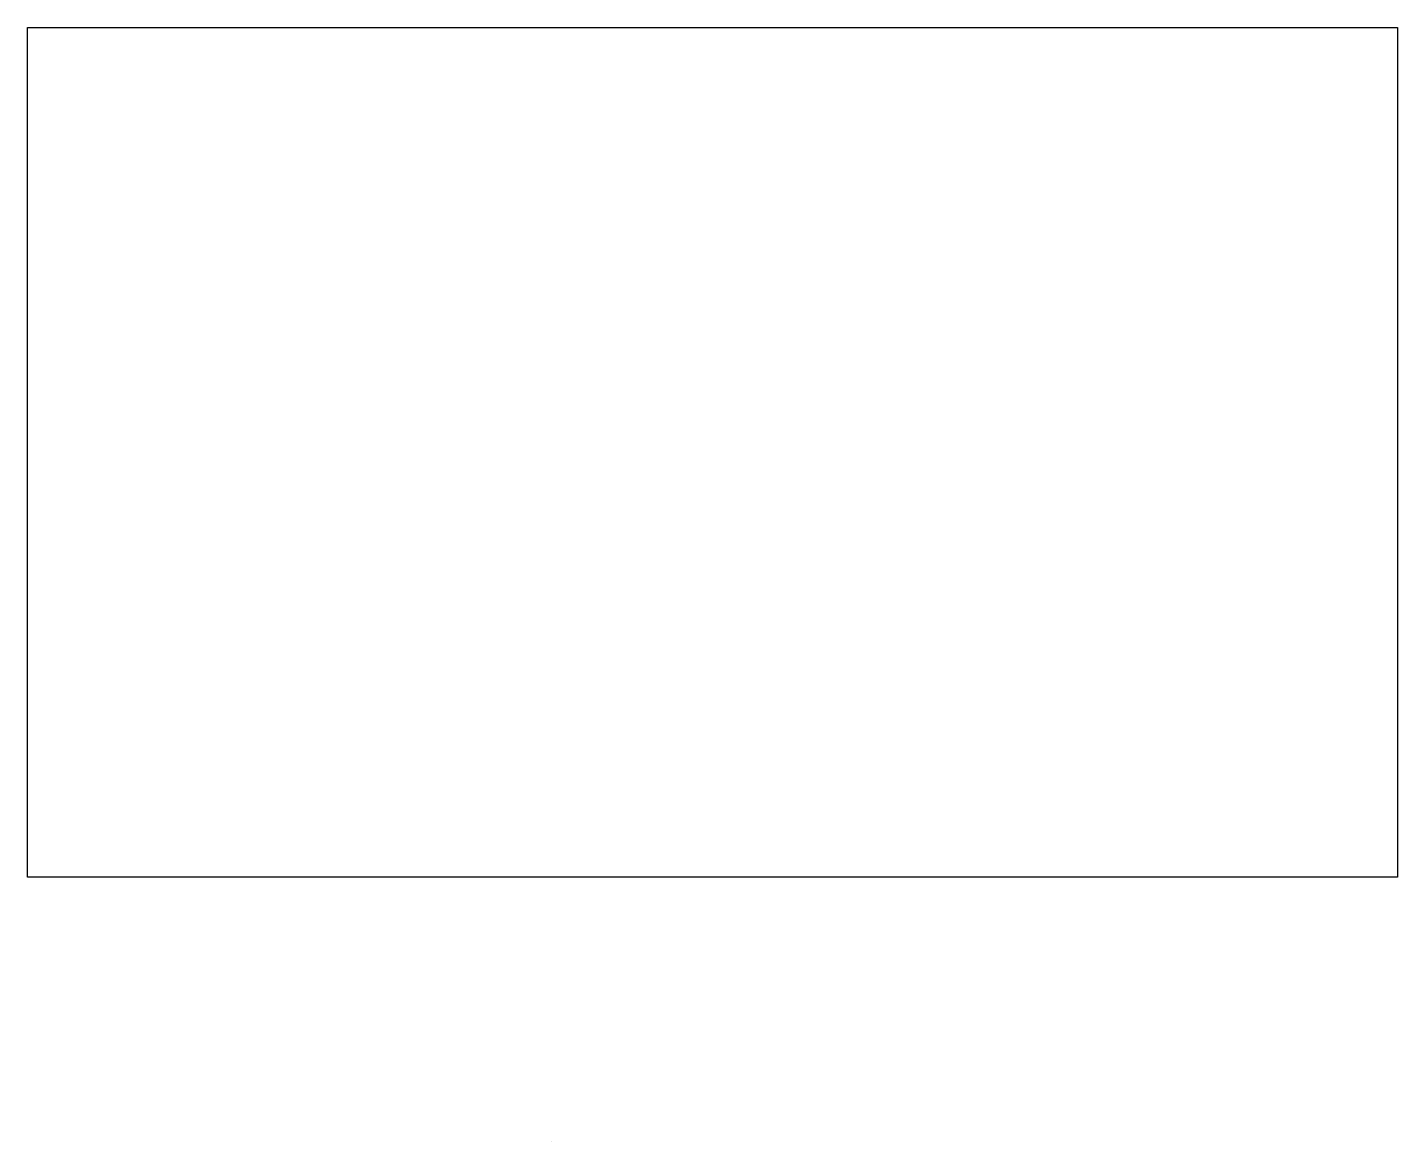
# Model space of a CAD drawing. Header units: millimetres. Extents: x -8987376177 to 14495811319, y 2 to 19101607810.
import ezdxf

# ---------------------------------------------------------------- set-up
doc = ezdxf.new("R2010")
doc.units = ezdxf.units.MM
doc.layers.get('0').update_dxf_attribs({"color": 16})
for name, color, linetype, true_color in [('Layer1', 7, 'Continuous', 0xffffa8), ('Layer11', 7, 'Continuous', 0x9ced5e), ('Layer14', 7, 'Continuous', 0x7ea6fc), ('Layer17', 7, 'Continuous', 0xaea6a2), ('Layer3', 7, 'Continuous', 0xfbde04), ('Layer5', 7, 'Continuous', 0xffc61a), ('Layer6', 7, 'Continuous', 0xfca522), ('Layer8', 7, 'Continuous', 0xf50000)]:
    doc.layers.add(name, color=color, linetype=linetype, true_color=true_color)
for name, color, linetype in [('Layer10', 212, 'Continuous'), ('Layer2', 201, 'Continuous'), ('Layer7', 11, 'Continuous')]:
    doc.layers.add(name, color=color, linetype=linetype)
picture_1 = doc.add_image_def('image1.png', size_in_pixel=(813, 471))
picture_2 = doc.add_image_def('image2.png', size_in_pixel=(463, 286))
picture_3 = doc.add_image_def('image3.png', size_in_pixel=(469, 291))

msp = doc.modelspace()

# ---------------------------------------------------------------- hatches: boundary and pattern name
at = {"layer": 'Layer1'}
h = msp.add_hatch(color=256, dxfattribs=at)
h.dxf.hatch_style = 1
h.paths.add_polyline_path([(1065, 348), (960, 355), (960, 355), (938, 355), (938, 332, -0.0972057069), (1051, 318)])
h.paths.add_polyline_path([(1018, 337, 0.0822404084), (958, 341), (958, 349), (1018, 344)], flags=16)
h.paths.add_polyline_path([(1036, 139), (936, 146), (936, 120, -0.1040260078), (1049, 106), (1066, 113), (1036, 122)])
at = {"layer": 'Layer10', "true_color": 0xf7abae}
h = msp.add_hatch(color=241, dxfattribs=at)
h.dxf.hatch_style = 1
h.paths.add_polyline_path([(1036, 159), (1017, 161), (1017, 140), (1036, 139)])
at = {"layer": 'Layer11', "true_color": 0x139b48}
h = msp.add_hatch(color=114, dxfattribs=at)
h.dxf.hatch_style = 1
h.paths.add_polyline_path([(955, 333, 0.0143837628), (938, 332), (938, 322), (938, 307), (919, 307), (890, 307), (890, 277, 0.1650557829), (955, 256)])
at = {"layer": 'Layer11', "true_color": 0x136734}
h = msp.add_hatch(color=116, dxfattribs=at)
h.dxf.hatch_style = 1
h.paths.add_polyline_path([(919, 322), (890, 322), (890, 307), (919, 307)])
at = {"layer": 'Layer11', "true_color": 0x58ba48}
h = msp.add_hatch(color=85, dxfattribs=at)
h.dxf.hatch_style = 1
h.paths.add_polyline_path([(971, 275), (955, 275), (955, 256, 0.0364337134), (971, 257)])
at = {"layer": 'Layer14'}
h = msp.add_hatch(color=256, dxfattribs=at)
h.dxf.hatch_style = 1
h.paths.add_polyline_path([(1009, 81), (991, 81), (991, 52, 0.0862360768), (1022, 71)])
h.paths.add_polyline_path([(1011, 292), (993, 292), (993, 263, 0.0862360768), (1025, 282)])
h.paths.add_polyline_path([(938, 322), (919, 322), (919, 307), (938, 307)])
at = {"layer": 'Layer17'}
h = msp.add_hatch(color=256, dxfattribs=at)
h.dxf.hatch_style = 1
h.paths.add_polyline_path([(1039, 89), (1021, 95), (1009, 81), (1022, 71, 0.0561716735)])
h.paths.add_polyline_path([(1041, 300), (1024, 306), (1011, 292), (1025, 282, 0.0561716735)])
at = {"layer": 'Layer2', "true_color": 0x9d6d2f}
h = msp.add_hatch(color=35, dxfattribs=at)
h.dxf.hatch_style = 1
h.paths.add_polyline_path([(960, 405, 0.0452878624), (938, 399), (938, 379), (960, 379)])
at = {"layer": 'Layer2', "true_color": 0xd1a366}
h = msp.add_hatch(color=33, dxfattribs=at)
h.dxf.hatch_style = 1
h.paths.add_polyline_path([(960, 379), (938, 379), (938, 355), (960, 355)])
at = {"layer": 'Layer2', "true_color": 0xffffff}
h = msp.add_hatch(color=7, dxfattribs=at)
h.dxf.hatch_style = 1
h.paths.add_polyline_path([(1082, 348), (1077, 312), (1098, 308, 0.087904675)])
h.paths.add_polyline_path([(1018, 344), (958, 349), (958, 341, -0.0822404084), (1018, 337)])
at = {"layer": 'Layer2', "true_color": 0x991b1e}
h = msp.add_hatch(color=244, dxfattribs=at)
h.dxf.hatch_style = 1
h.paths.add_polyline_path([(987, 406, 0.0554168499), (960, 405), (960, 355), (987, 353, 0.153146677)])
at = {"layer": 'Layer2', "true_color": 0xed1f24}
h = msp.add_hatch(color=240, dxfattribs=at)
h.dxf.hatch_style = 1
h.paths.add_polyline_path([(1019, 399, 0.0674055028), (987, 406, -0.153146677), (987, 353), (1019, 351)])
at = {"layer": 'Layer2', "true_color": 0x8f328f}
h = msp.add_hatch(color=217, dxfattribs=at)
h.dxf.hatch_style = 1
h.paths.add_polyline_path([(1071, 363, 0.1326793881), (1019, 399), (1019, 351), (1065, 348)])
at = {"layer": 'Layer2', "true_color": 0xfde19b}
h = msp.add_hatch(color=41, dxfattribs=at)
h.dxf.hatch_style = 1
h.paths.add_polyline_path([(1088, 121), (1049, 106), (1096, 97, 0.0530317995)])
h.paths.add_polyline_path([(1082, 348, 0.0379216721), (1071, 363), (1051, 318), (1077, 312)])
at = {"layer": 'Layer3'}
h = msp.add_hatch(color=256, dxfattribs=at)
h.dxf.hatch_style = 1
h.paths.add_polyline_path([(1049, 106, 0.0176999421), (1030, 112), (1021, 95), (1039, 89, 0.0481731564)])
at = {"layer": 'Layer5', "true_color": 0xfecc66}
h = msp.add_hatch(color=31, dxfattribs=at)
h.dxf.hatch_style = 1
h.paths.add_polyline_path([(1080, 136), (1036, 139), (1036, 122), (1066, 113), (1088, 121, 0.0347110615)])
at = {"layer": 'Layer6'}
h = msp.add_hatch(color=256, dxfattribs=at)
h.dxf.hatch_style = 1
h.paths.add_polyline_path([(1036, 179), (1036, 139), (1080, 136, 0.1260659177)])
at = {"layer": 'Layer7'}
h = msp.add_hatch(color=256, dxfattribs=at)
h.dxf.hatch_style = 1
h.paths.add_polyline_path([(1036, 179, 0.0444345077), (1017, 188), (1017, 161), (1036, 159)])
at = {"layer": 'Layer8', "true_color": 0x4b78d8}
h = msp.add_hatch(color=163, dxfattribs=at)
h.dxf.hatch_style = 1
h.paths.add_polyline_path([(938, 399, 0.1201725115), (889, 368), (890, 322), (938, 322)])
h.paths.add_polyline_path([(936, 188, 0.1201753342), (887, 157), (887, 111), (936, 111)])
at = {"layer": 'Layer8', "true_color": 0xb55ea5}
h = msp.add_hatch(color=233, dxfattribs=at)
h.dxf.hatch_style = 1
h.paths.add_polyline_path([(961, 121, 0.0224492465), (936, 120), (936, 111), (887, 111), (888, 66, 0.167076648), (954, 44)])
at = {"layer": 'Layer8', "true_color": 0x610018}
h = msp.add_hatch(color=248, dxfattribs=at)
h.dxf.hatch_style = 1
h.paths.add_polyline_path([(958, 193, 0.0452877407), (936, 188), (936, 146), (958, 144)])
at = {"layer": 'Layer8', "true_color": 0xd19cc7}
h = msp.add_hatch(color=9, dxfattribs=at)
h.dxf.hatch_style = 1
h.paths.add_polyline_path([(1030, 112, 0.0635951451), (961, 121), (954, 44, 0.0887059052), (991, 52), (991, 81), (1009, 81), (1021, 95)])
h.paths.add_polyline_path([(1024, 306), (1041, 300, 0.0481731564), (1051, 318, 0.0827063055), (955, 333), (955, 275), (971, 275), (971, 257, 0.0540759708), (993, 263), (993, 292), (1011, 292)])
at = {"layer": 'Layer8', "true_color": 0x991b1e}
h = msp.add_hatch(color=244, dxfattribs=at)
h.dxf.hatch_style = 1
h.paths.add_polyline_path([(985, 194, 0.0554171759), (958, 193), (958, 144), (985, 142, 0.1518953432)])
at = {"layer": 'Layer8', "true_color": 0xed1f24}
h = msp.add_hatch(color=240, dxfattribs=at)
h.dxf.hatch_style = 1
h.paths.add_polyline_path([(1017, 188, 0.0674053069), (985, 194, -0.1518953432), (985, 142), (1017, 140)])

# ---------------------------------------------------------------- linework, layer by layer
for p, q in [((218, 231), (226, 140)), ((219, 223), (412, 227)), ((431, 189), (384, 195)), ((887, 157), (888, 66)), ((887, 111), (936, 111)), ((889, 368), (890, 277)), ((890, 322), (938, 322)), ((919, 307), (890, 307)), ((919, 307), (919, 322)), ((919, 322), (919, 307)), ((938, 307), (919, 307)), ((936, 111), (936, 188)), ((936, 146), (1080, 136)), ((938, 322), (938, 399)), ((938, 379), (960, 379)), ((960, 355), (938, 355)), ((938, 322), (938, 307)), ((961, 121), (954, 44)), ((955, 333), (955, 256)), ((955, 275), (971, 275)), ((958, 349), (958, 341)), ((958, 349), (1018, 344)), ((958, 144), (958, 193)), ((960, 355), (960, 405)), ((960, 355), (1065, 348)), ((971, 275), (971, 257)), ((1009, 81), (991, 81)), ((991, 81), (991, 52)), ((1011, 292), (993, 292)), ((993, 292), (993, 263)), ((1021, 95), (1009, 81)), ((1009, 81), (1022, 71)), ((1024, 306), (1011, 292)), ((1011, 292), (1025, 282)), ((1017, 188), (1017, 141)), ((1017, 161), (1036, 159)), ((1018, 344), (1018, 337)), ((1019, 399), (1019, 351)), ((1021, 95), (1031, 112)), ((1039, 89), (1021, 95)), ((1041, 300), (1024, 306)), ((1036, 122), (1036, 179)), ((1066, 113), (1036, 122)), ((1049, 106), (1088, 121)), ((1096, 97), (1049, 106)), ((1051, 318), (1071, 363)), ((1098, 308), (1051, 318)), ((1082, 348), (1077, 312))]:
    msp.add_line(p, q)
for centre, radius, start, end in [((314, 154), 122, 16.5077011823, 141.4151607625), ((321, -29), 232, 74.3559625762, 115.132248545), ((283, 231), 107, 238.1605210348, 339.9851566442), ((976, 72), 122, 11.4912056007, 136.3986651809), ((952, 152), 107, 233.1440254532, 334.9686610627), ((978, 284), 122, 11.4912056007, 136.3986651809), ((954, 363), 107, 233.1440254532, 334.9686610627), ((959, -155), 277, 70.9980479694, 94.7536091277), ((958, 37), 296, 71.5544822406, 93.762616777), ((976, 157), 185, 76.9273980884, 95.7331899434), ((901, 168), 87.3, 342.7261169795, 17.2738830205), ((903, 380), 87.3, 342.7261169795, 17.2738830205)]:
    msp.add_arc(centre, radius, start, end)

# ---------------------------------------------------------------- pictures from other files: only their frames are drawn
image = msp.add_image(picture_3, insert=(-8987376177, 4531015995), size_in_units=(23483187496, 14570591815))
image.dxf.flags = 7
image = msp.add_image(picture_1, insert=(16, 13), size_in_units=(604, 350))
image.dxf.flags = 7
image = msp.add_image(picture_2, insert=(1443, 2), size_in_units=(317, 196), rotation=180)
image.dxf.v_pixel = (-4e-17, 0.685)
image.dxf.flags = 7
image = msp.add_image(picture_3, insert=(1467, 227), size_in_units=(338, 210), rotation=180)
image.dxf.v_pixel = (-4e-17, 0.7213)
image.dxf.flags = 7

doc.saveas('drawing.dxf')
